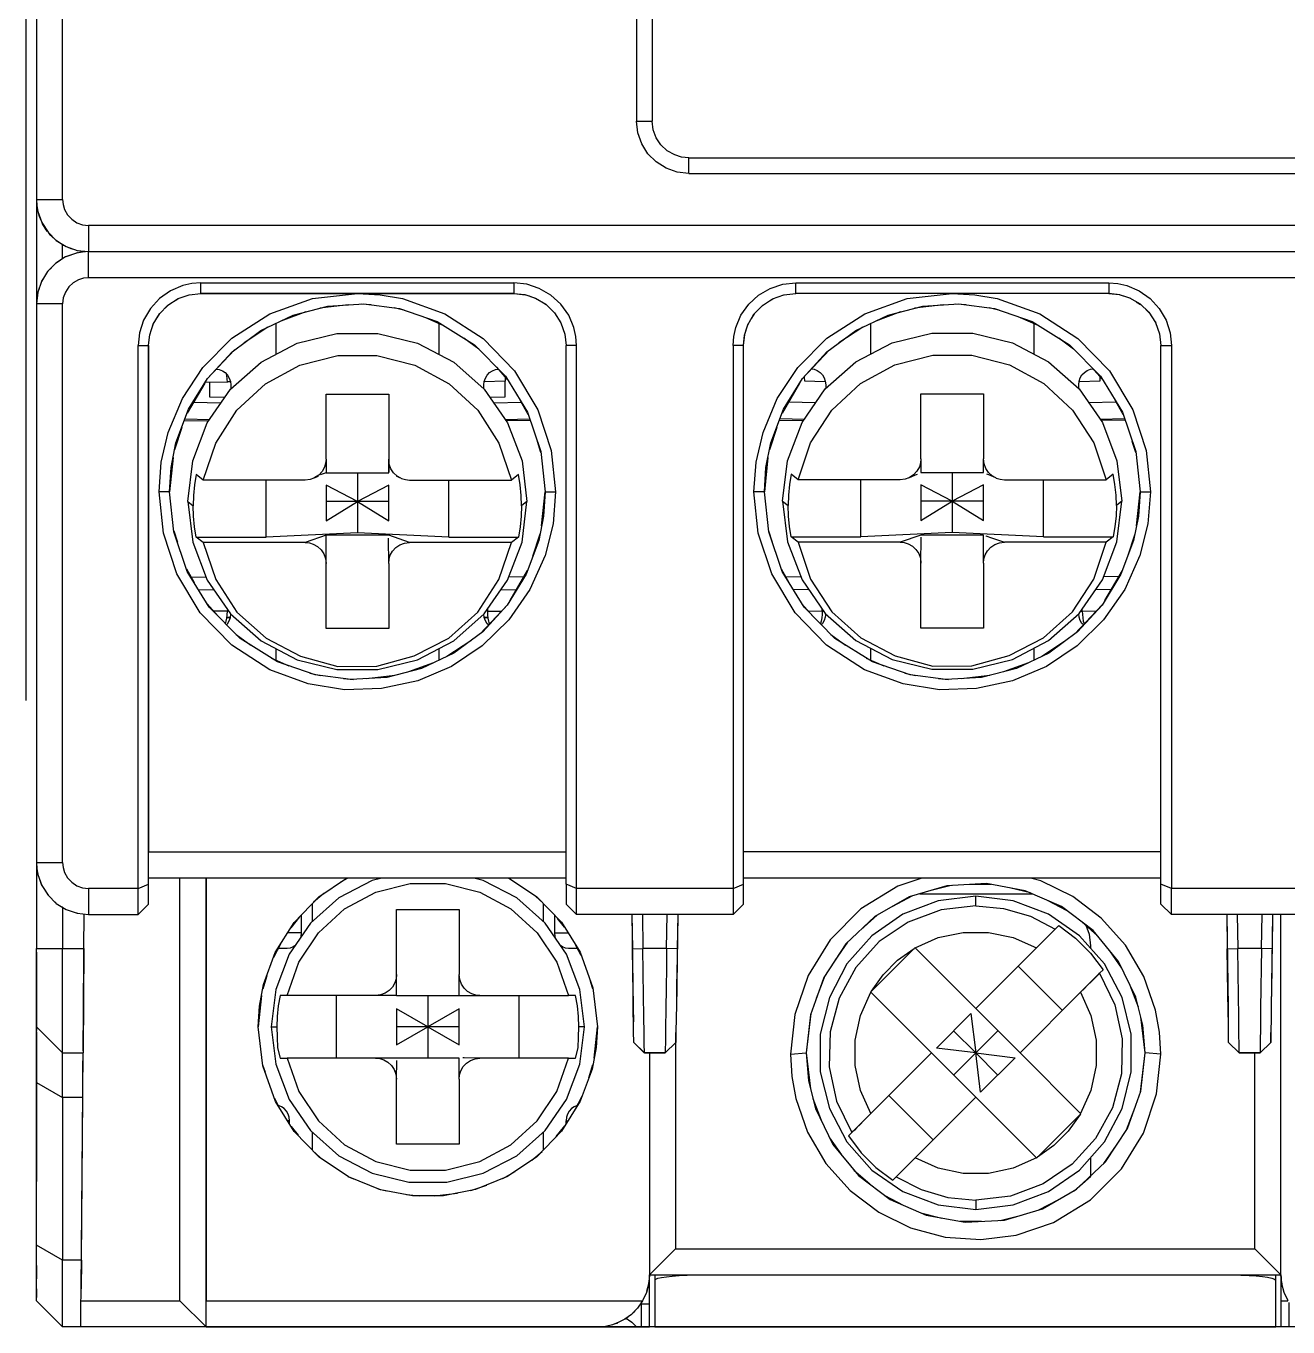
# Model space of a CAD drawing. Header units: millimetres. Extents: x 0 to 45.3, y 0 to 74.
# Drawn here: x 0.05 to 24.23, y 0 to 24.92 of the extents above; entities that cross this region are included whole.
import ezdxf

# ---------------------------------------------------------------- set-up
doc = ezdxf.new("R2010")
doc.units = ezdxf.units.MM

# ---------------------------------------------------------------- blocks, each defined once
blk = doc.blocks.new('CHINT_fe71c704c7ab591f833a72ef673cf38b_FACE_0')
at = {"color": 141, "linetype": 'Continuous', "true_color": 0x40d9ff}
for p, q in [((11.75, 29.6), (11.75, 23.1)), ((12.05, 29.6), (12.05, 23.1)), ((12.75, 22.4), (32.75, 22.4)), ((12.75, 22.1), (32.75, 22.1)), ((0.25, 21.6), (0.25, 19.6)), ((1.2, 20.604), (1.2, 20.606)), ((2.922, 19.673), (2.965, 19.7)), ((3.178, 19.775), (3.4, 19.8)), ((3.4, 19.8), (3.4, 19.8)), ((3.4, 19.8), (9.4, 19.8)), ((6.4, 19.8), (3.4, 19.8)), ((3.836, 19.8), (3.836, 19.8)), ((3.842, 19.8), (3.842, 19.8)), ((6.4, 19.8), (6.4, 19.8)), ((9.4, 19.8), (6.4, 19.8)), ((8.964, 19.8), (8.964, 19.8)), ((9.4, 19.8), (9.4, 19.8)), ((9.4, 19.8), (9.616, 19.776)), ((9.692, 19.751), (9.822, 19.705)), ((14.3, 19.66), (14.362, 19.699)), ((14.535, 19.76), (14.577, 19.775)), ((15.236, 19.8), (15.236, 19.8)), ((15.242, 19.8), (15.242, 19.8)), ((20.364, 19.8), (20.364, 19.8)), ((21.084, 19.753), (21.215, 19.708)), ((2.715, 19.52), (2.773, 19.578)), ((5.411, 19.446), (4.933, 19.271)), ((6.227, 19.58), (5.679, 19.515)), ((6.666, 19.579), (6.471, 19.595)), ((7.31, 19.473), (7.105, 19.522)), ((9.935, 19.637), (10.016, 19.587)), ((10.12, 19.485), (10.178, 19.427)), ((14.107, 19.512), (14.17, 19.575)), ((16.811, 19.446), (16.333, 19.271)), ((17.627, 19.58), (17.079, 19.515)), ((18.066, 19.579), (17.871, 19.595)), ((18.71, 19.473), (18.505, 19.522)), ((21.328, 19.642), (21.411, 19.59)), ((21.512, 19.493), (21.575, 19.43)), ((2.449, 19.092), (2.495, 19.223)), ((2.563, 19.335), (2.613, 19.416)), ((4.836, 19.225), (4.836, 18.63)), ((8.047, 19.186), (7.711, 19.334)), ((7.964, 19.223), (7.964, 18.63)), ((10.273, 19.278), (10.3, 19.235)), ((13.847, 19.085), (13.892, 19.215)), ((13.958, 19.328), (14.01, 19.411)), ((16.236, 19.225), (16.236, 18.636)), ((19.447, 19.186), (19.111, 19.334)), ((19.364, 19.223), (19.364, 18.636)), ((21.66, 19.3), (21.699, 19.238)), ((4.685, 19.153), (4.228, 18.851)), ((13.8, 18.8), (13.824, 19.013)), ((16.085, 19.153), (15.628, 18.851)), ((21.76, 19.065), (21.775, 19.023)), ((2.411, 18.9), (2.411, 18.9)), ((4.048, 18.719), (3.524, 18.163)), ((8.725, 18.733), (8.443, 18.94)), ((10.389, 18.9), (10.389, 18.9)), ((13.811, 18.9), (13.81, 18.9)), ((15.448, 18.719), (14.924, 18.163)), ((20.125, 18.733), (19.843, 18.94)), ((2.4, 18.4), (2.4, 18.4)), ((9.279, 18.148), (9.07, 18.385)), ((10.4, 18.4), (10.4, 18.4)), ((20.679, 18.148), (20.47, 18.385)), ((3.474, 18.082), (3.138, 17.506)), ((3.968, 18.108), (3.908, 18.109)), ((9.233, 18.117), (8.832, 18.108)), ((14.874, 18.082), (14.538, 17.506)), ((3.259, 17.715), (3.786, 17.703)), ((9.014, 17.703), (9.544, 17.715)), ((9.676, 17.479), (9.529, 17.741)), ((14.663, 17.72), (15.186, 17.709)), ((20.414, 17.709), (20.94, 17.721)), ((21.076, 17.479), (20.929, 17.741)), ((3.036, 17.234), (2.897, 16.803)), ((3.086, 17.368), (3.548, 17.358)), ((3.097, 17.397), (3.568, 17.386)), ((9.232, 17.386), (9.704, 17.397)), ((9.714, 17.368), (9.252, 17.358)), ((14.436, 17.234), (14.297, 16.803)), ((14.488, 17.374), (14.948, 17.363)), ((14.499, 17.403), (14.968, 17.392)), ((20.632, 17.392), (21.102, 17.403)), ((21.112, 17.374), (20.652, 17.363)), ((9.919, 16.75), (9.85, 16.966)), ((21.319, 16.75), (21.25, 16.966)), ((2.868, 16.655), (2.8, 16.001)), ((14.268, 16.655), (14.2, 16.001)), ((4.65, 15.132), (4.65, 16.225)), ((5.648, 16.29), (5.566, 16.26)), ((6.4, 16.363), (6.4, 15.814)), ((8.15, 15.132), (8.15, 16.225)), ((16.05, 15.138), (16.05, 16.231)), ((17.8, 16.369), (17.8, 15.82)), ((19.55, 15.138), (19.55, 16.231)), ((2.8, 16), (2.6, 16)), ((9.932, 15.345), (10, 16)), ((10, 16), (10.2, 16)), ((14.2, 16), (14, 16)), ((21.332, 15.345), (21.4, 16)), ((21.4, 16), (21.6, 16)), ((3.15, 15.814), (3.255, 15.731)), ((6.4, 15.814), (5.8, 15.814)), ((7, 15.814), (6.4, 15.814)), ((6.4, 15.814), (6.4, 15.216)), ((9.65, 15.814), (9.545, 15.731)), ((14.55, 15.82), (14.655, 15.737)), ((17.8, 15.82), (17.2, 15.82)), ((18.4, 15.82), (17.8, 15.82)), ((17.8, 15.82), (17.8, 15.222)), ((21.05, 15.82), (20.945, 15.737)), ((2.881, 15.25), (2.95, 15.035)), ((6.4, 15.216), (4.65, 15.132)), ((8.15, 15.132), (6.4, 15.216)), ((14.281, 15.25), (14.35, 15.035)), ((17.8, 15.222), (16.05, 15.138)), ((19.55, 15.138), (17.8, 15.222)), ((9.764, 14.766), (9.903, 15.197)), ((21.164, 14.766), (21.303, 15.197)), ((3.124, 14.521), (3.271, 14.259)), ((9.326, 13.918), (9.662, 14.494)), ((14.524, 14.521), (14.671, 14.259)), ((20.726, 13.918), (21.062, 14.494)), ((3.207, 14.373), (3.5, 14.366)), ((9.591, 14.373), (9.3, 14.366)), ((14.604, 14.379), (14.9, 14.372)), ((20.995, 14.379), (20.7, 14.372)), ((3.656, 14.114), (3.356, 14.121)), ((9.445, 14.121), (9.144, 14.114)), ((15.056, 14.12), (14.752, 14.127)), ((20.848, 14.127), (20.544, 14.12)), ((3.521, 13.852), (3.73, 13.616)), ((8.752, 13.281), (9.276, 13.837)), ((14.921, 13.852), (15.13, 13.616)), ((15.036, 13.722), (15.309, 13.715)), ((15.309, 13.715), (15.309, 13.755)), ((15.309, 13.715), (15.337, 13.714)), ((20.152, 13.281), (20.676, 13.837)), ((20.263, 13.714), (20.291, 13.715)), ((20.291, 13.715), (20.291, 13.755)), ((20.291, 13.715), (20.567, 13.722)), ((3.965, 13.582), (3.9, 13.583)), ((3.902, 13.598), (3.968, 13.596)), ((8.832, 13.596), (8.898, 13.598)), ((8.9, 13.583), (8.835, 13.582)), ((4.075, 13.267), (4.357, 13.06)), ((15.475, 13.267), (15.757, 13.06)), ((4.836, 12.998), (4.836, 12.777)), ((7.964, 12.998), (7.964, 12.776)), ((8.115, 12.848), (8.572, 13.149)), ((16.236, 13.004), (16.236, 12.777)), ((19.364, 13.004), (19.364, 12.776)), ((19.515, 12.848), (19.972, 13.149)), ((4.753, 12.814), (5.089, 12.666)), ((7.389, 12.554), (7.867, 12.729)), ((16.153, 12.814), (16.489, 12.666)), ((18.789, 12.554), (19.267, 12.729)), ((5.49, 12.527), (5.695, 12.478)), ((6.573, 12.42), (7.121, 12.485)), ((16.89, 12.527), (17.095, 12.478)), ((17.973, 12.42), (18.521, 12.485)), ((6.134, 12.421), (6.329, 12.406)), ((17.534, 12.421), (17.729, 12.406)), ((2.4, 11.35), (2.4, 11.35)), ((10.4, 11.35), (10.4, 11.35)), ((2.4, 10.15), (2.4, 10.15)), ((10.4, 10.15), (10.4, 10.15)), ((2.4, 9.85), (2.4, 9.85)), ((10.4, 9.85), (10.4, 9.85)), ((21.8, 9.1), (13.8, 9.1)), ((10.4, 8.6), (2.4, 8.6)), ((3, 0.498), (3, 8.6)), ((3.5, 0), (3.5, 8.6)), ((6.215, 8.6), (6.076, 8.52)), ((21.8, 8.6), (13.8, 8.6)), ((18.549, 8.476), (18.136, 8.476)), ((5.757, 8.305), (5.561, 8.136)), ((9.918, 8.157), (9.794, 8.271)), ((13.6, 8.4), (10.6, 8.4)), ((17.039, 8.258), (16.658, 8.058)), ((17.181, 8.3), (19.332, 8.3)), ((17.78, 8.457), (17.371, 8.356)), ((18.25, 8.071), (18.25, 8.25)), ((19.301, 8.314), (18.9, 8.413)), ((25, 8.4), (22, 8.4)), ((0.75, 8.041), (0.74, 8.047)), ((0.75, 8.041), (0.75, 7.25)), ((5.536, 8.11), (5.536, 7.768)), ((9.964, 8.11), (9.964, 7.768)), ((19.99, 7.98), (19.627, 8.171)), ((1.028, 7.925), (1.027, 7.925)), ((1.161, 7.25), (1.166, 7.909)), ((5.29, 7.855), (5.125, 7.649)), ((10.367, 7.661), (10.237, 7.828)), ((11.863, 7.9), (11.873, 7.25)), ((12.327, 7.25), (12.337, 7.9)), ((12.54, 7.9), (12.52, 6.562)), ((16.364, 7.89), (16.046, 7.608)), ((20.584, 7.493), (20.282, 7.76)), ((23.263, 7.9), (23.273, 7.25)), ((23.727, 7.25), (23.737, 7.9)), ((23.94, 7.9), (23.92, 6.562)), ((24.1, 1), (24.1, 7.9)), ((0.75, 7.25), (1.161, 7.25)), ((4.929, 7.334), (4.793, 7.076)), ((10.691, 7.117), (10.59, 7.305)), ((12.327, 7.25), (11.873, 7.25)), ((15.792, 7.369), (15.552, 7.021)), ((16.25, 6.432), (17.068, 7.25)), ((18.25, 6.099), (17.087, 7.261)), ((23.727, 7.25), (23.273, 7.25)), ((0.25, 7.182), (0.25, 5.682)), ((21.049, 6.875), (20.822, 7.203)), ((0.25, 6.912), (0.25, 6.664)), ((7.15, 6.35), (7.15, 6.75)), ((8.35, 6.35), (8.35, 6.75)), ((19.063, 6.912), (19.912, 6.063)), ((4.664, 6.726), (4.586, 6.473)), ((10.915, 6.477), (10.869, 6.62)), ((12.52, 6.562), (12.513, 6.09)), ((12.52, 6.562), (12.52, 6.562)), ((15.359, 6.726), (15.195, 6.293)), ((21.369, 6.124), (21.211, 6.54)), ((23.92, 6.562), (23.913, 6.09)), ((23.92, 6.562), (23.92, 6.562)), ((24.1, 6.5), (24.1, 6.5)), ((0.25, 6.356), (0.25, 6.174)), ((3.5, 6.35), (3.5, 6.35)), ((4.562, 6.348), (4.5, 5.75)), ((6, 5.15), (6, 6.35)), ((7.15, 6.35), (8.35, 6.35)), ((7.75, 6.35), (7.75, 5.75)), ((9.5, 5.15), (9.5, 6.35)), ((17.401, 5.25), (16.239, 6.413)), ((0.25, 5.982), (0.25, 5.821)), ((15.092, 6.004), (15, 5.25)), ((18.25, 6.099), (19.099, 5.25)), ((0.25, 5.75), (0.25, 5.689)), ((4.75, 5.75), (4.855, 5.75)), ((7.75, 5.75), (7.15, 5.75)), ((8.35, 5.75), (7.75, 5.75)), ((7.75, 5.75), (7.75, 5.15)), ((10.75, 5.75), (10.645, 5.75)), ((10.938, 5.152), (11, 5.75)), ((21.5, 5.25), (21.416, 5.939)), ((0.25, 5.655), (0.25, 5.12)), ((0.25, 5.54), (0.25, 5.345)), ((11.697, 5.45), (11.696, 5.528)), ((17.826, 5.674), (18.25, 5.25)), ((18.25, 5.25), (18.674, 5.674)), ((23.097, 5.45), (23.096, 5.528)), ((0.75, 5.25), (1.144, 5.25)), ((11.9, 5.25), (11.697, 5.45)), ((12.3, 5.25), (11.9, 5.25)), ((11.9, 5.25), (11.9, 5.25)), ((11.9, 5.25), (11.9, 5.25)), ((11.9, 5.25), (12.3, 5.25)), ((12, 5.25), (12, 1)), ((12.3, 5.25), (12.3, 5.25)), ((12.3, 5.25), (12.3, 5.25)), ((12.5, 5.447), (12.5, 1.498)), ((15, 5.251), (15, 5.25)), ((15, 5.25), (15.084, 4.561)), ((17.401, 5.25), (18.25, 4.402)), ((17.826, 4.826), (18.25, 5.25)), ((18.25, 5.25), (18.674, 4.826)), ((20.261, 4.087), (19.099, 5.25)), ((21.408, 4.496), (21.5, 5.25)), ((21.5, 5.25), (21.5, 5.252)), ((23.3, 5.25), (23.097, 5.45)), ((23.7, 5.25), (23.3, 5.25)), ((23.3, 5.25), (23.3, 5.25)), ((23.3, 5.25), (23.3, 5.25)), ((23.3, 5.25), (23.7, 5.25)), ((23.6, 1.498), (23.6, 5.25)), ((23.7, 5.25), (23.7, 5.25)), ((23.7, 5.25), (23.7, 5.25)), ((0.25, 5.119), (0.25, 3)), ((0.25, 5.07), (0.25, 2.788)), ((3.5, 5.15), (3.5, 5.15)), ((4.585, 5.023), (4.631, 4.88)), ((6.75, 5.15), (5.052, 5.15)), ((10.448, 5.15), (8.75, 5.15)), ((10.836, 4.774), (10.914, 5.028)), ((12, 5), (12, 5)), ((24.1, 5), (24.1, 5)), ((0.75, 4.397), (0.75, 1.279)), ((4.809, 4.383), (4.91, 4.195)), ((10.571, 4.166), (10.707, 4.424)), ((15.131, 4.376), (15.289, 3.959)), ((16.588, 4.437), (17.437, 3.588)), ((19.413, 3.239), (18.25, 4.402)), ((19.432, 3.25), (20.25, 4.068)), ((21.141, 3.774), (21.305, 4.208)), ((5.133, 3.839), (5.263, 3.672)), ((10.21, 3.646), (10.375, 3.851)), ((5.536, 3.732), (5.536, 3.39)), ((9.964, 3.732), (9.964, 3.39)), ((15.451, 3.625), (15.678, 3.297)), ((5.582, 3.343), (5.706, 3.229)), ((9.743, 3.196), (9.939, 3.364)), ((20.45, 3.242), (20.45, 2.889)), ((20.708, 3.131), (20.948, 3.48)), ((0.25, 3), (0.25, 3)), ((0.25, 3), (0.25, 3)), ((15.917, 3.007), (16.218, 2.74)), ((6.22, 2.885), (6.327, 2.838)), ((9.191, 2.846), (9.424, 2.98)), ((20.136, 2.61), (20.454, 2.892)), ((6.794, 2.649), (6.96, 2.607)), ((7.344, 2.535), (7.591, 2.514)), ((7.871, 2.514), (8.317, 2.565)), ((8.572, 2.614), (8.879, 2.719)), ((16.51, 2.52), (16.874, 2.329)), ((18.25, 2.429), (18.25, 2.25)), ((19.461, 2.242), (19.842, 2.442)), ((17.2, 2.186), (17.6, 2.087)), ((17.951, 2.024), (18.364, 2.024)), ((18.72, 2.043), (19.129, 2.144)), ((12, 1.5), (12, 1.5)), ((12, 1), (12.5, 1.498)), ((12.5, 1.498), (23.6, 1.498)), ((23.6, 1.498), (24.1, 1)), ((24.1, 1.5), (24.1, 1.5)), ((1.111, 1.279), (0.75, 1.279)), ((0.25, 1.181), (0.25, 0.92)), ((3.5, 1.2), (3.5, 1.2)), ((3.5, 1.04), (3.5, 1.04)), ((12, 0), (12, 1)), ((12, 1), (24.1, 1)), ((12.1, 1), (12.1, 0.897)), ((24, 0.897), (24, 1)), ((24.1, 1), (24.1, 0)), ((0.25, 0.73), (0.25, 0.566)), ((24.1, 0.5), (24.234, 0.5)), ((1.104, 0.498), (3, 0.498)), ((3, 0.498), (3.5, 0)), ((11.7, 0.286), (11.678, 0.268)), ((11.718, 0.309), (11.7, 0.286)), ((11.7, 0.286), (11.7, 0.291)), ((12, 0.439), (11.847, 0.439)), ((24.1, 0), (12, 0)), ((21.634, 0), (21.525, 0)), ((22.088, 0), (21.888, 0))]:
    blk.add_line(p, q, dxfattribs=at)
for points in [[(0.05, 12), (0.05, 12.025), (0.05, 12.099), (0.05, 12.218), (0.05, 12.377), (0.05, 12.566), (0.05, 12.778), (0.05, 13), (0.05, 61), (0.05, 61.223), (0.05, 61.434), (0.05, 61.624), (0.05, 61.782), (0.05, 61.901), (0.05, 61.975), (0.05, 62)], [(0.75, 21.6), (0.75, 52.4), (0.25, 52.4), (0.25, 21.6), (0.75, 21.6)], [(12.75, 22.1), (12.527, 22.125), (12.316, 22.199), (12.127, 22.318), (11.968, 22.477), (11.849, 22.666), (11.775, 22.878), (11.75, 23.1)], [(11.75, 23.1), (11.758, 23.1), (11.78, 23.1), (11.815, 23.1), (11.863, 23.1), (11.92, 23.1), (11.983, 23.1), (12.05, 23.1)], [(12.75, 22.4), (12.613, 22.413), (12.483, 22.453), (12.339, 22.533), (12.218, 22.645), (12.126, 22.783), (12.069, 22.936), (12.05, 23.1)], [(12.75, 22.1), (12.75, 22.108), (12.75, 22.13), (12.75, 22.166), (12.75, 22.213), (12.75, 22.27), (12.75, 22.333), (12.75, 22.4)], [(0.25, 21.6), (0.257, 21.483), (0.277, 21.369), (0.352, 21.16), (0.472, 20.972), (0.63, 20.816), (0.819, 20.698), (1.029, 20.625), (1.25, 20.6)], [(0.271, 21.404), (0.266, 21.424), (0.264, 21.444)], [(0.75, 21.6), (0.76, 21.503), (0.788, 21.41), (0.845, 21.307), (0.925, 21.22), (1.024, 21.154), (1.134, 21.114), (1.25, 21.1)], [(0.344, 21.182), (0.306, 21.271), (0.288, 21.338)], [(0.462, 20.988), (0.438, 21.016), (0.364, 21.136), (0.357, 21.151)], [(0.629, 20.817), (0.527, 20.909), (0.488, 20.956)], [(1.25, 20.6), (34.5, 20.6), (34.5, 21.1), (1.25, 21.1), (1.25, 20.6)], [(0.75, 20.734), (0.631, 20.815), (0.63, 20.815)], [(0.75, 20.46), (0.75, 20.734), (0.792, 20.714)], [(1.25, 20.6), (1.134, 20.593), (1.019, 20.573), (0.809, 20.498), (0.622, 20.378), (0.465, 20.22), (0.348, 20.031), (0.275, 19.821), (0.25, 19.6)], [(0.909, 20.534), (0.816, 20.501), (0.813, 20.499)], [(0.853, 20.686), (0.908, 20.66), (0.989, 20.639)], [(1.035, 20.576), (1.027, 20.575), (1.025, 20.574)], [(1.049, 20.623), (1.076, 20.615), (1.25, 20.6)], [(34.5, 20.6), (34.5, 20.1), (1.25, 20.1), (1.25, 20.6)], [(0.536, 20.291), (0.468, 20.224), (0.467, 20.222)], [(0.709, 20.434), (0.627, 20.382), (0.624, 20.38)], [(0.397, 20.11), (0.349, 20.034), (0.349, 20.032)], [(1.25, 20.1), (1.153, 20.091), (1.059, 20.062), (0.956, 20.005), (0.87, 19.925), (0.804, 19.827), (0.764, 19.716), (0.75, 19.6)], [(3.4, 20), (3.226, 19.987), (3.054, 19.949), (2.819, 19.85), (2.608, 19.701), (2.433, 19.51), (2.303, 19.287), (2.226, 19.046), (2.2, 18.8)], [(3.4, 19.8), (3.4, 20), (9.4, 20), (9.4, 19.8)], [(10.6, 18.8), (10.587, 18.974), (10.549, 19.146), (10.45, 19.381), (10.301, 19.593), (10.11, 19.767), (9.887, 19.897), (9.646, 19.975), (9.4, 20)], [(13.6, 18.8), (13.613, 18.975), (13.651, 19.147), (13.751, 19.383), (13.9, 19.593), (14.09, 19.768), (14.313, 19.897), (14.554, 19.975), (14.8, 20)], [(20.8, 19.8), (14.8, 19.8), (14.8, 20), (20.8, 20), (20.8, 19.8)], [(20.8, 20), (20.974, 19.987), (21.147, 19.949), (21.383, 19.849), (21.593, 19.7), (21.768, 19.51), (21.897, 19.287), (21.975, 19.046), (22, 18.8)], [(0.3, 19.894), (0.275, 19.823), (0.275, 19.822)], [(2.4, 18.8), (2.422, 19.009), (2.489, 19.212), (2.608, 19.41), (2.769, 19.576), (2.964, 19.7), (3.178, 19.775), (3.4, 19.8)], [(2.6, 16), (2.643, 16.569), (2.774, 17.138), (3.048, 17.79), (3.44, 18.383), (3.994, 18.941), (4.725, 19.411), (5.539, 19.701), (6.4, 19.8)], [(6.4, 19.8), (6.836, 19.775), (7.263, 19.701), (8.079, 19.409), (8.808, 18.939), (9.412, 18.316), (9.86, 17.571), (10.117, 16.792), (10.2, 16)], [(9.4, 19.8), (9.609, 19.778), (9.812, 19.711), (10.01, 19.592), (10.176, 19.431), (10.3, 19.236), (10.375, 19.022), (10.4, 18.8)], [(13.8, 18.8), (13.821, 19.002), (13.883, 19.199), (14, 19.401), (14.162, 19.57), (14.358, 19.697), (14.576, 19.775), (14.8, 19.8)], [(14, 16), (14.043, 16.569), (14.174, 17.138), (14.448, 17.79), (14.84, 18.383), (15.394, 18.941), (16.125, 19.411), (16.939, 19.701), (17.8, 19.8)], [(17.8, 19.8), (17.8, 19.8), (14.8, 19.8)], [(17.8, 19.8), (18.236, 19.775), (18.663, 19.701), (19.479, 19.409), (20.208, 18.939), (20.812, 18.316), (21.26, 17.571), (21.517, 16.792), (21.6, 16)], [(21.013, 19.776), (20.8, 19.8), (17.8, 19.8)], [(20.8, 19.8), (21.002, 19.78), (21.199, 19.717), (21.401, 19.6), (21.57, 19.438), (21.697, 19.242), (21.775, 19.024), (21.8, 18.8)], [(0.75, 8.9), (0.75, 19.6), (0.25, 19.6), (0.25, 8.9), (0.75, 8.9)], [(2.8, 16), (2.831, 16.468), (2.924, 16.937), (3.166, 17.581), (3.529, 18.172), (3.998, 18.682), (4.551, 19.089), (5.171, 19.384), (5.837, 19.556), (6.525, 19.598), (7.208, 19.508), (7.93, 19.259), (8.647, 18.813), (9.24, 18.212), (9.661, 17.525), (9.917, 16.77), (10, 16)], [(14.2, 16), (14.231, 16.468), (14.324, 16.937), (14.566, 17.581), (14.929, 18.172), (15.398, 18.682), (15.951, 19.089), (16.571, 19.384), (17.237, 19.556), (17.925, 19.598), (18.608, 19.508), (19.33, 19.259), (20.047, 18.813), (20.64, 18.212), (21.061, 17.525), (21.317, 16.77), (21.4, 16)], [(2.4, 18.8), (2.4, 18.8), (2.424, 19.016)], [(3.15, 15.814), (3.244, 16.59), (3.522, 17.321), (3.967, 17.964), (4.554, 18.483), (5.248, 18.846), (6.008, 19.033), (6.792, 19.033), (7.552, 18.846), (8.246, 18.483), (8.833, 17.964), (9.278, 17.321), (9.556, 16.59), (9.65, 15.814)], [(10.375, 19.022), (10.4, 18.8), (10.4, 18.8)], [(14.55, 15.82), (14.644, 16.596), (14.922, 17.327), (15.367, 17.97), (15.954, 18.488), (16.648, 18.852), (17.408, 19.039), (18.192, 19.039), (18.952, 18.852), (19.646, 18.488), (20.233, 17.97), (20.678, 17.327), (20.956, 16.596), (21.05, 15.82)], [(2.2, 8.4), (2.2, 18.8), (2.4, 18.8)], [(2.2, 8.4), (2.4, 8.483), (2.4, 18.8)], [(2.4, 18.8), (2.4, 9.1), (10.4, 9.1), (10.4, 18.8)], [(10.6, 8.4), (10.4, 8.483), (10.4, 18.8)], [(10.6, 8.4), (10.6, 18.8), (10.4, 18.8)], [(13.6, 8.4), (13.8, 8.483), (13.8, 18.8), (13.6, 18.8), (13.6, 8.4)], [(22, 8.4), (21.8, 8.483), (21.8, 18.8), (22, 18.8), (22, 8.4)], [(3.447, 16.225), (3.686, 16.933), (4.092, 17.561), (4.642, 18.068), (5.3, 18.426), (6.026, 18.61), (6.774, 18.61), (7.5, 18.426), (8.158, 18.068), (8.708, 17.561), (9.114, 16.933), (9.353, 16.225)], [(14.847, 16.231), (15.086, 16.939), (15.492, 17.566), (16.042, 18.074), (16.7, 18.431), (17.426, 18.616), (18.174, 18.616), (18.9, 18.431), (19.558, 18.074), (20.108, 17.566), (20.514, 16.939), (20.753, 16.231)], [(3.49, 18.108), (3.909, 18.099), (3.906, 18.165), (3.899, 18.227), (3.894, 18.254)], [(3.701, 18.35), (3.753, 18.343), (3.813, 18.319), (3.867, 18.283), (3.913, 18.234), (3.946, 18.177), (3.968, 18.113), (3.975, 18.046), (3.975, 17.971)], [(8.825, 17.971), (8.825, 18.046), (8.832, 18.113), (8.854, 18.177), (8.887, 18.234), (8.933, 18.283), (8.987, 18.319), (9.047, 18.343), (9.1, 18.35)], [(9.237, 18.196), (9.235, 18.183), (9.233, 18.117)], [(14.963, 18.205), (14.965, 18.189), (14.967, 18.123), (15.368, 18.113)], [(15.105, 18.356), (15.153, 18.349), (15.213, 18.325), (15.267, 18.288), (15.313, 18.24), (15.346, 18.182), (15.368, 18.119), (15.375, 18.052), (15.375, 17.977)], [(20.225, 17.977), (20.225, 18.052), (20.232, 18.119), (20.254, 18.182), (20.287, 18.24), (20.333, 18.288), (20.387, 18.325), (20.447, 18.349), (20.495, 18.356)], [(20.232, 18.113), (20.633, 18.123), (20.635, 18.189), (20.636, 18.197)], [(3.567, 18.107), (3.567, 17.817), (3.861, 17.811)], [(8.939, 17.811), (9.233, 17.817), (9.233, 18.117)], [(5.8, 16.624), (5.8, 17.871), (7, 17.871), (7, 16.624)], [(17.2, 16.63), (17.2, 17.877), (18.4, 17.877), (18.4, 16.63)], [(5.8, 16.624), (5.792, 16.545), (5.77, 16.47), (5.724, 16.388), (5.661, 16.32), (5.582, 16.271), (5.566, 16.26)], [(5.8, 16.624), (5.8, 16.363), (5.689, 16.327)], [(5.8, 16.363), (7, 16.363), (7, 16.624)], [(7.235, 16.26), (7.163, 16.301), (7.095, 16.364), (7.043, 16.441), (7.011, 16.529), (7, 16.624)], [(7, 16.624), (7, 16.377), (7, 16.378)], [(17.2, 16.63), (17.192, 16.55), (17.17, 16.475), (17.124, 16.394), (17.061, 16.326), (16.983, 16.274), (16.966, 16.266)], [(17.2, 16.63), (17.2, 16.369), (18.4, 16.369), (18.4, 16.63)], [(18.635, 16.266), (18.563, 16.307), (18.495, 16.37), (18.443, 16.447), (18.411, 16.535), (18.4, 16.63)], [(3.447, 16.225), (3.313, 16.329), (3.281, 16.131), (3.261, 15.931), (3.255, 15.731)], [(5.566, 16.26), (5.495, 16.236), (5.4, 16.225), (3.447, 16.225)], [(7.235, 16.26), (7.211, 16.27), (7.148, 16.298)], [(7.235, 16.26), (7.245, 16.255), (7.32, 16.233), (7.4, 16.225), (9.353, 16.225)], [(9.545, 15.731), (9.539, 15.931), (9.519, 16.131), (9.487, 16.329), (9.353, 16.225)], [(14.847, 16.231), (14.713, 16.335), (14.681, 16.137), (14.661, 15.937), (14.655, 15.737)], [(16.966, 16.266), (16.895, 16.242), (16.8, 16.231), (14.847, 16.231)], [(16.966, 16.266), (17.097, 16.322), (17.137, 16.339)], [(18.635, 16.266), (18.503, 16.322), (18.464, 16.338)], [(18.635, 16.266), (18.645, 16.261), (18.72, 16.239), (18.8, 16.231), (20.753, 16.231)], [(20.945, 15.737), (20.939, 15.937), (20.919, 16.137), (20.887, 16.335), (20.753, 16.231)], [(10.2, 16), (10.15, 15.388), (9.998, 14.779), (9.708, 14.13), (9.3, 13.544), (8.792, 13.048), (8.205, 12.656), (7.556, 12.38), (6.865, 12.229), (6.156, 12.208), (5.457, 12.319), (4.721, 12.591), (3.992, 13.061), (3.387, 13.684), (2.94, 14.429), (2.683, 15.209), (2.6, 16)], [(10, 16), (9.969, 15.532), (9.876, 15.064), (9.634, 14.419), (9.271, 13.828), (8.802, 13.318), (8.249, 12.911), (7.629, 12.616), (6.963, 12.444), (6.275, 12.402), (5.592, 12.492), (4.87, 12.741), (4.153, 13.187), (3.56, 13.788), (3.139, 14.475), (2.883, 15.23), (2.8, 16)], [(6.4, 15.814), (5.8, 16.128), (5.8, 15.444), (6.4, 15.814)], [(6.4, 15.814), (7, 15.444), (7, 16.128), (6.4, 15.814)], [(21.6, 16), (21.55, 15.388), (21.398, 14.779), (21.108, 14.13), (20.7, 13.544), (20.192, 13.048), (19.605, 12.656), (18.956, 12.38), (18.265, 12.229), (17.556, 12.208), (16.857, 12.319), (16.121, 12.591), (15.392, 13.061), (14.787, 13.684), (14.34, 14.429), (14.083, 15.209), (14, 16)], [(21.4, 16), (21.369, 15.532), (21.276, 15.064), (21.034, 14.419), (20.671, 13.828), (20.202, 13.318), (19.649, 12.911), (19.029, 12.616), (18.363, 12.444), (17.675, 12.402), (16.992, 12.492), (16.27, 12.741), (15.553, 13.187), (14.96, 13.788), (14.539, 14.475), (14.283, 15.23), (14.2, 16)], [(17.8, 15.82), (17.2, 16.134), (17.2, 15.45), (17.8, 15.82)], [(17.8, 15.82), (18.4, 15.45), (18.4, 16.134), (17.8, 15.82)], [(3.15, 15.814), (3.244, 15.038), (3.522, 14.308), (3.967, 13.664), (4.554, 13.146), (5.248, 12.783), (6.008, 12.596), (6.792, 12.596), (7.552, 12.783), (8.246, 13.146), (8.833, 13.664), (9.278, 14.308), (9.556, 15.038), (9.65, 15.814)], [(3.313, 15.132), (3.281, 15.33), (3.261, 15.53), (3.255, 15.731)], [(9.545, 15.731), (9.539, 15.53), (9.519, 15.33), (9.487, 15.132)], [(14.55, 15.82), (14.644, 15.044), (14.922, 14.313), (15.367, 13.67), (15.954, 13.152), (16.648, 12.789), (17.408, 12.602), (18.192, 12.602), (18.952, 12.789), (19.646, 13.152), (20.233, 13.67), (20.678, 14.313), (20.956, 15.044), (21.05, 15.82)], [(14.713, 15.138), (14.681, 15.336), (14.661, 15.536), (14.655, 15.737)], [(20.945, 15.737), (20.939, 15.536), (20.919, 15.336), (20.887, 15.138)], [(5.8, 14.629), (5.8, 15.166), (5.4, 15.028), (3.447, 15.028), (3.313, 15.132), (4.65, 15.132)], [(3.447, 15.028), (3.686, 14.32), (4.092, 13.693), (4.65, 13.194), (5.308, 12.851), (6.026, 12.656), (6.774, 12.658), (7.49, 12.857), (8.15, 13.194), (8.708, 13.693), (9.114, 14.32), (9.353, 15.028)], [(5.4, 15.028), (5.48, 15.02), (5.555, 14.998), (5.637, 14.952), (5.705, 14.889), (5.757, 14.812), (5.789, 14.724), (5.8, 14.629)], [(7.4, 15.028), (7, 15.166), (5.8, 15.166)], [(7, 14.629), (6.995, 15.097), (6.995, 15.109)], [(7, 14.629), (7.008, 14.709), (7.03, 14.784), (7.076, 14.865), (7.139, 14.933), (7.217, 14.985), (7.305, 15.017), (7.4, 15.028)], [(8.15, 15.132), (9.487, 15.132), (9.353, 15.028), (7.4, 15.028)], [(16.8, 15.034), (14.847, 15.034), (14.713, 15.138), (16.05, 15.138)], [(14.847, 15.034), (15.086, 14.326), (15.492, 13.699), (16.05, 13.2), (16.708, 12.857), (17.426, 12.661), (18.174, 12.664), (18.89, 12.863), (19.55, 13.2), (20.108, 13.699), (20.514, 14.326), (20.753, 15.034)], [(18.4, 14.635), (18.4, 15.172), (17.2, 15.172), (16.8, 15.034)], [(16.8, 15.034), (16.88, 15.026), (16.955, 15.004), (17.037, 14.958), (17.105, 14.895), (17.157, 14.818), (17.189, 14.73), (17.2, 14.635)], [(17.2, 14.635), (17.205, 15.12), (17.205, 15.13)], [(18.4, 14.635), (18.408, 14.715), (18.43, 14.789), (18.476, 14.871), (18.539, 14.939), (18.617, 14.991), (18.705, 15.023), (18.8, 15.034)], [(18.442, 15.159), (18.444, 15.158), (18.551, 15.12), (18.8, 15.034)], [(19.55, 15.138), (20.887, 15.138), (20.753, 15.034), (18.8, 15.034)], [(7, 14.629), (7, 13.382), (5.8, 13.382), (5.8, 14.629)], [(18.4, 14.635), (18.4, 13.388), (17.2, 13.388), (17.2, 14.635)], [(3.909, 13.749), (3.909, 13.71), (3.641, 13.716)], [(3.874, 13.47), (3.888, 13.519), (3.899, 13.578), (3.906, 13.642), (3.909, 13.71)], [(8.891, 13.749), (8.891, 13.71), (9.162, 13.716)], [(8.891, 13.71), (8.894, 13.642), (8.901, 13.578), (8.912, 13.519), (8.927, 13.468), (8.927, 13.467)], [(15.309, 13.715), (15.306, 13.648), (15.299, 13.584), (15.288, 13.524), (15.273, 13.474), (15.272, 13.472)], [(20.291, 13.715), (20.294, 13.648), (20.301, 13.584), (20.312, 13.524), (20.327, 13.474), (20.329, 13.469)], [(3.893, 13.451), (3.913, 13.472), (3.946, 13.528), (3.968, 13.59), (3.975, 13.657), (3.975, 13.658)], [(8.91, 13.449), (8.887, 13.472), (8.854, 13.528), (8.832, 13.59), (8.825, 13.657), (8.825, 13.658)], [(15.375, 13.664), (15.375, 13.663), (15.368, 13.596), (15.346, 13.533), (15.313, 13.477), (15.29, 13.454)], [(20.313, 13.452), (20.287, 13.477), (20.254, 13.533), (20.232, 13.596), (20.225, 13.663), (20.225, 13.664)], [(0.25, 8.9), (0.25, 7.25), (0.75, 7.25)], [(0.25, 8.9), (0.257, 8.784), (0.277, 8.669), (0.352, 8.459), (0.472, 8.272), (0.63, 8.115), (0.819, 7.998), (1.029, 7.925), (1.25, 7.9)], [(0.75, 8.9), (0.76, 8.803), (0.788, 8.709), (0.845, 8.606), (0.925, 8.52), (1.023, 8.454), (1.134, 8.414), (1.25, 8.4)], [(0.274, 8.685), (0.275, 8.678), (0.276, 8.675)], [(0.317, 8.559), (0.349, 8.466), (0.351, 8.463)], [(2.2, 7.9), (2.4, 8.1), (2.4, 8.483)], [(3.5, 8.6), (3.5, 0.498), (11.865, 0.498)], [(4.5, 5.75), (4.525, 6.149), (4.602, 6.559), (4.828, 7.173), (5.186, 7.747), (5.661, 8.24), (6.195, 8.6)], [(6.869, 8.6), (6.686, 8.555), (6.046, 8.219), (5.504, 7.739), (5.094, 7.144), (4.837, 6.468), (4.75, 5.75)], [(5.052, 6.35), (5.279, 6.989), (5.655, 7.553), (6.156, 8.008), (6.754, 8.328), (7.411, 8.493), (8.089, 8.493), (8.746, 8.328), (9.344, 8.008), (9.845, 7.553), (10.221, 6.989), (10.448, 6.35)], [(10.75, 5.75), (10.663, 6.468), (10.406, 7.144), (9.996, 7.739), (9.454, 8.219), (8.814, 8.555), (8.631, 8.6)], [(9.303, 8.6), (9.832, 8.245), (10.309, 7.754), (10.668, 7.181), (10.913, 6.499), (11, 5.75)], [(10.4, 8.483), (10.4, 8.1), (10.6, 7.9)], [(13.6, 7.9), (13.8, 8.1), (13.8, 8.483)], [(17.215, 8.6), (16.757, 8.445), (16.048, 8.009), (15.459, 7.417), (15.037, 6.734), (14.783, 5.984), (14.7, 5.224)], [(21.5, 5.25), (21.456, 5.784), (21.32, 6.316), (20.986, 7.004), (20.498, 7.597), (19.891, 8.056), (19.199, 8.358), (18.455, 8.494), (17.697, 8.453), (16.973, 8.238), (16.317, 7.863), (15.76, 7.338), (15.339, 6.695), (15.083, 5.981), (15, 5.25)], [(21.8, 5.224), (21.775, 5.648), (21.697, 6.072), (21.471, 6.717), (21.119, 7.315), (20.657, 7.833), (20.109, 8.248), (19.497, 8.548), (19.302, 8.6)], [(22, 7.9), (21.8, 8.1), (21.8, 8.483)], [(0.416, 8.359), (0.468, 8.277), (0.47, 8.274)], [(2.2, 8.4), (1.25, 8.4), (1.25, 7.9), (2.2, 7.9), (2.2, 8.4)], [(13.6, 8.4), (13.6, 7.9), (10.6, 7.9), (10.6, 8.4)], [(18.25, 8.25), (17.532, 8.163), (16.856, 7.906), (16.261, 7.496), (15.781, 6.954), (15.445, 6.314), (15.272, 5.612), (15.272, 4.888), (15.445, 4.186), (15.781, 3.546), (16.261, 3.005), (16.856, 2.594), (17.532, 2.337), (18.25, 2.25)], [(18.25, 2.25), (18.968, 2.337), (19.644, 2.594), (20.239, 3.005), (20.719, 3.546), (21.055, 4.186), (21.228, 4.888), (21.228, 5.612), (21.055, 6.314), (20.719, 6.954), (20.239, 7.496), (19.644, 7.906), (18.968, 8.163), (18.25, 8.25)], [(25, 8.4), (25, 7.9), (22, 7.9), (22, 8.4)], [(0.559, 8.186), (0.627, 8.118), (0.628, 8.117)], [(7.15, 6.75), (7.15, 8), (8.35, 8), (8.35, 6.75)], [(18.25, 8.071), (17.585, 7.992), (16.957, 7.758), (16.403, 7.382), (15.952, 6.887), (15.631, 6.299), (15.458, 5.652), (15.442, 4.982), (15.584, 4.328), (15.876, 3.725)], [(18.25, 8.071), (18.784, 8.02), (19.298, 7.869), (19.775, 7.624)], [(5.323, 7.89), (5.323, 7.55), (5.063, 7.55)], [(10.177, 7.89), (10.177, 7.55), (10.437, 7.55)], [(11.66, 7.9), (11.68, 6.562), (11.68, 6.562)], [(11.66, 7.9), (11.67, 7.247), (11.873, 7.25)], [(12.54, 7.9), (12.53, 7.247), (12.327, 7.25)], [(23.06, 7.9), (23.08, 6.562), (23.08, 6.562)], [(23.06, 7.9), (23.07, 7.247), (23.273, 7.25)], [(23.94, 7.9), (23.93, 7.247), (23.727, 7.25)], [(5.323, 7.55), (5.317, 7.483), (5.308, 7.454)], [(10.177, 7.55), (10.183, 7.483), (10.192, 7.454)], [(17.087, 7.261), (17.531, 7.459), (18.007, 7.56), (18.493, 7.56), (18.969, 7.459), (19.413, 7.261)], [(19.775, 7.624), (19.413, 7.261), (18.25, 6.099)], [(19.775, 7.624), (19.768, 7.616), (19.754, 7.602), (19.717, 7.566), (19.66, 7.509), (19.588, 7.436), (19.502, 7.351), (19.413, 7.261)], [(19.775, 7.624), (19.841, 7.69), (20.162, 7.447), (20.447, 7.162), (20.69, 6.841), (20.624, 6.775)], [(20.363, 7.699), (20.425, 7.523), (20.45, 7.3), (20.45, 7.258)], [(0.75, 5.25), (0.25, 5.75), (0.25, 5.774), (0.25, 5.847), (0.25, 6.015), (0.25, 6.256), (0.25, 6.554), (0.25, 6.894), (0.25, 7.25)], [(0.75, 5.25), (0.75, 5.293), (0.75, 5.419), (0.75, 5.653), (0.75, 5.972), (0.75, 6.359), (0.75, 6.793), (0.75, 7.25)], [(1.161, 7.25), (1.144, 5.292), (1.144, 5.25)], [(1.144, 5.292), (1.145, 5.396), (1.147, 5.574), (1.149, 5.802), (1.151, 6.078), (1.154, 6.404), (1.157, 6.787), (1.161, 7.25)], [(5.202, 7.301), (5.171, 7.28), (5.114, 7.258), (5.054, 7.25), (4.884, 7.25)], [(10.62, 7.25), (10.446, 7.25), (10.386, 7.258), (10.329, 7.28), (10.298, 7.301)], [(11.697, 5.45), (11.697, 5.462), (11.696, 5.497), (11.694, 5.616), (11.692, 5.804), (11.688, 6.055), (11.683, 6.391), (11.677, 6.811), (11.67, 7.247)], [(11.9, 5.25), (11.9, 5.286), (11.898, 5.394), (11.895, 5.623), (11.891, 5.947), (11.885, 6.344), (11.879, 6.789), (11.873, 7.25)], [(12.327, 7.25), (12.322, 6.874), (12.317, 6.505), (12.311, 6.087), (12.307, 5.733), (12.303, 5.467), (12.301, 5.304), (12.3, 5.25)], [(12.53, 7.247), (12.527, 7.042), (12.524, 6.84), (12.519, 6.495), (12.514, 6.177), (12.51, 5.904), (12.506, 5.668), (12.504, 5.504), (12.503, 5.45)], [(16.25, 6.432), (16.476, 6.749), (16.751, 7.025), (17.068, 7.25)], [(17.068, 7.25), (17.083, 7.265), (17.087, 7.261)], [(23.097, 5.45), (23.097, 5.462), (23.096, 5.497), (23.094, 5.616), (23.092, 5.804), (23.088, 6.055), (23.083, 6.391), (23.077, 6.811), (23.07, 7.247)], [(23.3, 5.25), (23.3, 5.286), (23.298, 5.394), (23.295, 5.623), (23.291, 5.947), (23.285, 6.344), (23.279, 6.789), (23.273, 7.25)], [(23.727, 7.25), (23.722, 6.874), (23.717, 6.505), (23.711, 6.087), (23.707, 5.733), (23.703, 5.467), (23.701, 5.304), (23.7, 5.25)], [(23.93, 7.247), (23.927, 7.042), (23.924, 6.84), (23.919, 6.495), (23.914, 6.177), (23.91, 5.904), (23.906, 5.668), (23.904, 5.504), (23.903, 5.45)], [(7.15, 6.75), (7.142, 6.67), (7.12, 6.595), (7.074, 6.513), (7.011, 6.445), (6.933, 6.394), (6.845, 6.361), (6.75, 6.35)], [(8.75, 6.35), (8.67, 6.358), (8.595, 6.38), (8.513, 6.426), (8.445, 6.489), (8.393, 6.567), (8.361, 6.655), (8.35, 6.75)], [(20.624, 6.775), (20.916, 6.173), (21.058, 5.518), (21.042, 4.848), (20.869, 4.201), (20.548, 3.613), (20.097, 3.118), (19.543, 2.742), (18.915, 2.508), (18.25, 2.429)], [(20.624, 6.775), (20.261, 6.413), (19.099, 5.25)], [(20.261, 6.413), (20.329, 6.48), (20.395, 6.546), (20.467, 6.618), (20.527, 6.679), (20.575, 6.727), (20.608, 6.76), (20.624, 6.775)], [(11.68, 6.562), (11.687, 6.118), (11.691, 5.847)], [(23.08, 6.562), (23.087, 6.118), (23.091, 5.847)], [(5.052, 6.35), (4.918, 6.35), (4.883, 6.152), (4.862, 5.951), (4.855, 5.75)], [(7.15, 6.35), (6.75, 6.35), (5.052, 6.35)], [(8.35, 6.35), (8.75, 6.35), (10.448, 6.35)], [(10.645, 5.75), (10.638, 5.951), (10.617, 6.152), (10.582, 6.35), (10.448, 6.35)], [(16.239, 4.087), (16.041, 4.531), (15.94, 5.007), (15.94, 5.493), (16.041, 5.969), (16.239, 6.413)], [(16.25, 6.432), (16.235, 6.417), (16.239, 6.413)], [(20.261, 6.413), (20.459, 5.969), (20.56, 5.493), (20.56, 5.007), (20.459, 4.531), (20.261, 4.087)], [(7.75, 5.75), (7.15, 6.093), (7.15, 5.407), (7.75, 5.75)], [(7.75, 5.75), (8.35, 5.407), (8.35, 6.093), (7.75, 5.75)], [(18.25, 5.25), (17.496, 5.344), (18.156, 6.004), (18.25, 5.25)], [(0.25, 4.684), (0.25, 5.119), (0.25, 5.466), (0.25, 5.681), (0.25, 5.75)], [(11, 5.75), (10.975, 5.351), (10.898, 4.941), (10.672, 4.327), (10.314, 3.754), (9.839, 3.26), (9.276, 2.881), (8.667, 2.632), (8.052, 2.514), (7.456, 2.513), (6.841, 2.63), (6.231, 2.877), (5.668, 3.255), (5.191, 3.747), (4.832, 4.32), (4.587, 5.001), (4.5, 5.75)], [(4.75, 5.75), (4.837, 5.032), (5.094, 4.356), (5.504, 3.761), (6.046, 3.281), (6.686, 2.945), (7.388, 2.772), (8.112, 2.772), (8.814, 2.945), (9.454, 3.281), (9.996, 3.761), (10.406, 4.356), (10.663, 5.032), (10.75, 5.75)], [(4.855, 5.75), (4.862, 5.549), (4.871, 5.346), (4.918, 5.15), (5.052, 5.15)], [(10.448, 5.15), (10.582, 5.15), (10.629, 5.346), (10.638, 5.549), (10.645, 5.75)], [(12.503, 5.45), (12.504, 5.514), (12.506, 5.643)], [(23.903, 5.45), (23.904, 5.514), (23.906, 5.643)], [(0.75, 4.397), (0.75, 4.594), (0.75, 4.774), (0.75, 5.037), (0.75, 5.198), (0.75, 5.25)], [(1.111, 1.279), (1.106, 0.728), (1.144, 5.25)], [(1.137, 4.397), (1.139, 4.596), (1.14, 4.765), (1.142, 5.025), (1.144, 5.19), (1.144, 5.25)], [(11.697, 5.45), (11.697, 5.45), (11.9, 5.25)], [(11.697, 5.45), (11.697, 5.45), (11.697, 5.449), (11.898, 5.251), (11.899, 5.25)], [(12.3, 5.25), (12.503, 5.45), (12.503, 5.45), (12.3, 5.25)], [(12.503, 5.45), (12.503, 5.45), (12.503, 5.449), (12.302, 5.251), (12.301, 5.25)], [(14.7, 5.224), (15, 5.25), (15, 5.25)], [(15, 5.25), (15.044, 4.716), (15.18, 4.183), (15.514, 3.496), (16.003, 2.902), (16.61, 2.444), (17.301, 2.142), (18.046, 2.006), (18.804, 2.048), (19.528, 2.262), (20.184, 2.638), (20.74, 3.162), (21.161, 3.805), (21.417, 4.52), (21.5, 5.25)], [(15.876, 3.725), (16.239, 4.087), (17.401, 5.25)], [(18.25, 5.25), (19.004, 5.156), (18.344, 4.496), (18.25, 5.25)], [(21.8, 5.224), (21.5, 5.25), (21.5, 5.25)], [(23.097, 5.45), (23.097, 5.45), (23.3, 5.25)], [(23.097, 5.45), (23.097, 5.45), (23.097, 5.449), (23.298, 5.251), (23.299, 5.25)], [(23.7, 5.25), (23.903, 5.45), (23.903, 5.45), (23.7, 5.25)], [(23.903, 5.45), (23.903, 5.45), (23.903, 5.449), (23.702, 5.251), (23.701, 5.25)], [(5.052, 5.15), (5.279, 4.512), (5.655, 3.948), (6.156, 3.492), (6.754, 3.172), (7.411, 3.007), (8.089, 3.007), (8.746, 3.172), (9.344, 3.492), (9.845, 3.948), (10.221, 4.512), (10.448, 5.15)], [(8.35, 4.75), (8.35, 5.15), (7.15, 5.15), (6.75, 5.15)], [(6.75, 5.15), (6.83, 5.142), (6.905, 5.12), (6.987, 5.074), (7.055, 5.011), (7.107, 4.933), (7.139, 4.845), (7.15, 4.75)], [(7.15, 4.75), (7.154, 5.098), (7.154, 5.106)], [(8.35, 4.75), (8.358, 4.83), (8.38, 4.905), (8.426, 4.987), (8.489, 5.055), (8.567, 5.107), (8.655, 5.139), (8.75, 5.15)], [(8.75, 5.15), (8.444, 5.154), (8.419, 5.154)], [(14.7, 5.224), (14.725, 4.799), (14.803, 4.376), (15.029, 3.73), (15.381, 3.133), (15.843, 2.615), (16.391, 2.2), (17.003, 1.9), (17.663, 1.723), (18.346, 1.675), (19.026, 1.76), (19.743, 2.003), (20.452, 2.439), (21.041, 3.031), (21.463, 3.714), (21.717, 4.464), (21.8, 5.224)], [(8.35, 4.75), (8.35, 3.5), (7.15, 3.5), (7.15, 4.75)], [(0.75, 1.279), (0.25, 1.566), (0.25, 4.684), (0.75, 4.397)], [(1.111, 1.279), (1.137, 4.397), (0.75, 4.397)], [(5.099, 3.95), (5.093, 4.017), (5.073, 4.08), (5.041, 4.137), (4.998, 4.185), (4.947, 4.22), (4.89, 4.243), (4.884, 4.243)], [(10.612, 4.243), (10.61, 4.243), (10.553, 4.22), (10.502, 4.185), (10.459, 4.137), (10.427, 4.08), (10.407, 4.017), (10.401, 3.95)], [(16.725, 2.877), (17.087, 3.239), (18.25, 4.402)], [(16.239, 4.087), (16.171, 4.02), (16.105, 3.954), (16.033, 3.882), (15.973, 3.821), (15.925, 3.773), (15.892, 3.74), (15.876, 3.725)], [(20.25, 4.068), (20.024, 3.751), (19.749, 3.476), (19.432, 3.25)], [(20.25, 4.068), (20.265, 4.083), (20.261, 4.087)], [(5.099, 3.893), (5.099, 3.95), (5.063, 3.95)], [(10.401, 3.892), (10.401, 3.95), (10.437, 3.95)], [(15.876, 3.725), (15.81, 3.659), (16.053, 3.338), (16.338, 3.053), (16.659, 2.811), (16.725, 2.877)], [(19.413, 3.239), (19.417, 3.235), (19.432, 3.25)], [(16.725, 2.877), (16.732, 2.884), (16.746, 2.898), (16.783, 2.934), (16.84, 2.992), (16.912, 3.064), (16.998, 3.149), (17.087, 3.239)], [(19.413, 3.239), (18.969, 3.041), (18.493, 2.94), (18.007, 2.94), (17.531, 3.041), (17.087, 3.239)], [(16.725, 2.877), (17.202, 2.631), (17.716, 2.48), (18.25, 2.429)], [(0.75, 0), (0.25, 0.5), (0.25, 0.521), (0.25, 0.583), (0.25, 0.799), (0.25, 1.135), (0.25, 1.566)], [(0.75, 0), (0.75, 0.024), (0.75, 0.094), (0.75, 0.351), (0.75, 0.756), (0.75, 1.279)], [(12, 1), (11.985, 0.825), (11.94, 0.658), (11.865, 0.498)], [(11.985, 0.825), (11.993, 0.884), (11.996, 0.914), (11.998, 0.943), (11.999, 0.963), (12, 0.98), (12, 1)], [(12.1, 0.897), (12.117, 0.916), (12.159, 0.932), (12.231, 0.948), (12.324, 0.962), (12.436, 0.974), (12.567, 0.984), (12.718, 0.992), (12.892, 0.998), (13.1, 1)], [(23, 1), (23.178, 0.998), (23.331, 0.994), (23.49, 0.987), (23.627, 0.977), (23.746, 0.966), (23.845, 0.952), (23.923, 0.937), (23.978, 0.918), (24, 0.897)], [(24.1, 1), (24.1, 0.979), (24.101, 0.961), (24.102, 0.932), (24.106, 0.892), (24.115, 0.825)], [(24.235, 0.498), (24.16, 0.658), (24.115, 0.825), (24.1, 1)], [(11.948, 0.689), (11.957, 0.709), (11.984, 0.824)], [(12.1, 0.897), (12.1, 0), (24, 0), (24, 0.897)], [(1.1, 0), (1.101, 0.09), (1.103, 0.335), (1.106, 0.728)], [(24.162, 0.655), (24.163, 0.652), (24.173, 0.631)], [(11.865, 0.498), (11.768, 0.36), (11.652, 0.242), (11.523, 0.148), (11.414, 0.09), (11.292, 0.044), (11.156, 0.012), (11, 0)], [(12, 0), (11.847, 0), (11.847, 0.473)], [(11.853, 0.481), (11.861, 0.491), (11.862, 0.494)], [(24.253, 0.469), (24.253, 0), (24.1, 0)], [(3.5, 0), (1.1, 0), (0.75, 0)], [(3.25, 0), (3.25, 0), (3.25, 0)], [(21.475, 0), (21.45, 0), (21.45, 0), (13.75, 0), (3.25, 0)], [(3.5, 0), (11, 0), (11.75, 0), (12, 0)], [(11.178, 0.017), (11.193, 0.019), (11.221, 0.027)], [(11.355, 0.067), (11.378, 0.074), (11.39, 0.081)], [(11.537, 0.158), (11.549, 0.164), (11.582, 0.19)], [(11.542, 0.161), (11.598, 0.134), (11.658, 0.094), (11.75, 0)], [(11.75, 0), (11.797, 0), (11.83, 0), (11.847, 0)], [(22.45, 0), (22.247, 0), (22.227, 0)], [(29.45, 0), (22.45, 0), (22.45, 0)]]:
    blk.add_lwpolyline(points, dxfattribs=at)
blk = doc.blocks.new('CHINT_fe71c704c7ab591f833a72ef673cf38b')
at = {"color": 141, "true_color": 0x40d9ff}
blk.add_blockref('CHINT_fe71c704c7ab591f833a72ef673cf38b_FACE_0', (0, 0), dxfattribs=at)

msp = doc.modelspace()

# ---------------------------------------------------------------- block references
at = {"color": 141, "true_color": 0x40d9ff}
msp.add_blockref('CHINT_fe71c704c7ab591f833a72ef673cf38b', (0, 0), dxfattribs=at)

doc.saveas('drawing.dxf')
